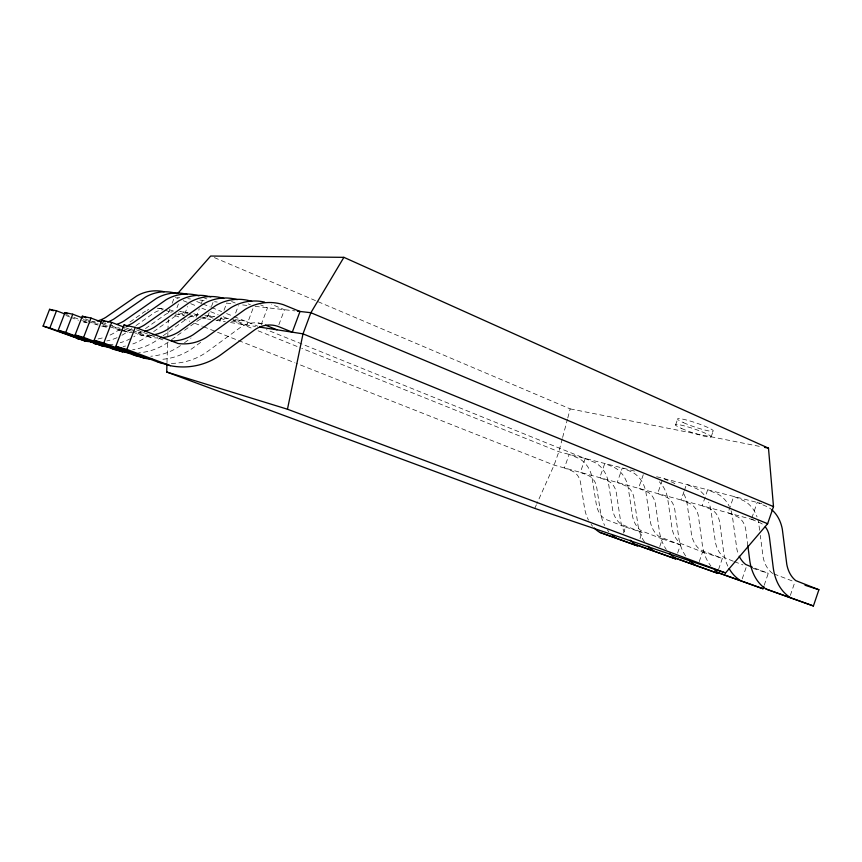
<?xml version="1.0" encoding="UTF-8"?>
<svg xmlns="http://www.w3.org/2000/svg" width="862" height="862" viewBox="0 0 862 862"><rect width="100%" height="100%" fill="white"/><g stroke="black" fill="none" stroke-linecap="round" stroke-linejoin="round"><path stroke-width="0.65" stroke-dasharray="4.31 3.23" d="M166.991 362.611L167.637 341.115M167.799 335.738L167.928 331.698M167.961 330.361L168.284 319.608M562.283 438.758L558.845 451.742L554.094 465.124L536.918 503.591M562.627 437.465L567.433 419.288M567.778 417.984L570.181 408.89L316.914 301.215M790.346 595.373L794.495 583.175M764.228 585.19L768.279 573.327L753.679 567.746M751.826 518.062L757.192 502.438L767.751 506.975A39.964 30.181 -74.5 0 1 771.889 509.851M742.225 578.844L746.535 566.28M699.244 561.604L702.552 552.014L680.721 543.502A28.952 22.552 -74.7 0 1 672.101 528.837L667.49 497.396A35.342 28.263 -74.2 0 0 659.301 481.804M718.552 569.459L722.345 558.436L700.267 549.816A29.577 22.811 -74.7 0 1 691.572 534.871L686.982 502.772A36.129 28.618 -74.3 0 0 683.254 492.827M711.215 436.678L713.251 430.806M677.64 553.048L680.484 544.859L658.934 536.476A28.263 22.261 -74.7 0 1 650.401 522.124L645.789 491.415A34.469 27.864 -74.2 0 0 632.083 472.053L622.31 467.969L617.214 482.451L624.928 485.522A19.104 15.441 -74.2 0 1 634.023 498.225L637.912 524.613A43.229 34.049 -74.7 0 0 644.711 542.252M675.582 425.031L677.607 419.212M640.035 538.545L642.168 532.436L621.136 524.279A27.056 21.712 -74.6 0 1 612.763 510.487L608.152 481.039A32.961 27.121 -74 0 0 594.748 462.441L266.444 329.672M659.775 546.497L662.382 538.998L641.069 530.712A27.692 22.003 -74.6 0 1 632.622 516.629L627.999 486.513A33.758 27.519 -74.1 0 0 614.434 467.506L604.779 463.487L599.78 477.667L607.408 480.694A18.716 15.247 -74.1 0 1 616.395 493.161L620.295 519.032A42.357 33.661 -74.6 0 0 624.368 531.951M683.986 491.566L681.066 499.96L689.104 503.203A20.559 16.098 -74.4 0 1 698.5 516.758L702.368 545.021A46.408 35.353 -74.8 0 0 710.913 566.022M684.406 490.37L686.497 484.369L696.668 488.679A37.088 29.039 -74.4 0 1 705.687 496.954M643.289 474.671L638.516 488.291L646.338 491.426A19.589 15.667 -74.2 0 1 655.529 504.41L659.419 531.423A44.285 34.502 -74.7 0 0 666.283 549.471M623.463 533.039L625.553 527.059L604.758 518.999A26.528 21.464 -74.5 0 1 596.472 505.444L591.871 476.557A32.314 26.787 -74 0 0 578.596 458.282L569.189 454.393L564.384 467.947L571.808 470.889A17.908 14.848 -74 0 1 580.6 482.882L584.479 507.686A40.579 32.842 -74.5 0 0 588.498 520.098M585.233 458.487L580.331 472.333L587.852 475.307A18.274 15.031 -74.1 0 1 596.73 487.515L600.62 512.804A41.376 33.219 -74.6 0 0 604.671 525.443M278.868 324.769L284.492 309.706L271.411 304.264M252.911 308.725L246.769 325.093L234.636 320.201A25.354 24.535 -80.7 0 0 232.74 319.533M261.164 324.758L267.532 307.766L260.583 304.889M209.132 312.69L206.805 318.854L202.29 317.065M211.47 306.527L213.334 301.592M221.34 317.356L219.993 320.912L217.687 319.985M224.023 310.234L226.706 303.112M235.638 313.025L238.386 305.719M176.99 307.702L178.391 304.017M184.759 314.091L187.614 306.538M196.105 317.194L199.294 308.768M201.115 303.963L202.484 300.353L200.21 299.426M168.489 312.884L169.868 309.253M172.174 303.208L174.469 297.153L178.218 298.661M534.774 508.397L536.38 504.798M200.652 342.354L193.163 347.806A63.141 62.139 63.3 0 1 159.793 359.476M184.522 342.71L191.008 338.012M171.516 339.703L183.498 331.073M184.587 330.286L197.646 320.858A24.556 23.888 -81.3 0 1 214.476 316.559L204.175 315.039M161.981 336.579L157.724 339.639A58.077 57.086 41.3 0 1 132.716 349.681M163.047 335.824L186.44 319.026A23.91 23.371 -82 0 1 199.057 314.673M149.374 334.661L146.141 336.967A56.461 55.373 35.9 0 1 132.845 343.938M153.673 331.59L174.092 317A23.188 22.778 -83.2 0 1 188.25 312.798M141.131 331.698L136.767 334.801A55.157 53.983 32.5 0 1 133.707 336.827M145.506 328.584L164.092 315.363A22.617 22.304 -84.8 0 1 172.475 311.699M131.724 328.648L126.402 332.42A53.713 52.42 29.5 0 1 121.359 335.577M135.991 325.62L153.037 313.542A21.97 21.765 -88 0 1 162.972 309.706M120.152 328.939L117.986 330.48A52.539 51.16 27.5 0 1 108.86 335.609M129.925 322.043L144.051 312.066A21.453 21.313 86.4 0 1 145.527 311.117M177.141 297.465L179.813 297.767M187.819 298.683L190.48 298.985M199.844 300.051L205.199 300.655M214.563 301.732L217.235 302.034M226.598 303.101L233.99 303.941M242.653 304.932L249.344 305.698M255.109 306.355L294.826 310.88M159.017 308.359L164.33 309.146M187.528 312.572L179.759 311.43A22.617 22.304 -84.8 0 1 185.061 312.798L187.517 313.779M235.348 319.651L241.877 320.61M258.115 323.013L264.289 323.929M175.083 313.919L184.317 315.352L178.283 312.971M189.586 316.171L194.866 317M200.146 317.819L210.694 319.468M215.963 320.287L225.316 321.741M230.477 322.55L255.529 326.45M109.668 326.623L119.689 330.168M121.962 330.76L129.3 332.355A38.93 38.316 47.5 0 0 131.94 332.635M132.479 332.032L141.228 335.081A40.148 39.533 56 0 0 152.068 335.07M139.838 334.844L152.111 337.57A41.268 40.611 63.6 0 0 157.681 337.947M570.181 408.89L759.293 446.333M87.331 322.841L82.235 321.677L83.431 321.882A34.34 33.446 27.5 0 0 85.758 322.129M101.727 326.127L107.825 327.528L102.815 325.62M118.363 329.93L120.766 330.48M634.572 471.105L558.845 451.742L301.754 348.345M656.639 476.74L761.814 503.623M753.399 519.808L554.094 465.124L296.172 363.301M625.553 527.059L642.168 532.436M662.382 538.998L680.484 544.859M702.552 552.014L722.345 558.436M752.935 568.349L768.279 573.327M66.385 314.533L68.863 315.47M73.809 317.345L81.222 320.147M82.461 320.61L89.874 323.422M65.911 315.503L69.671 316.925M70.932 317.399L78.464 320.255M102.104 322.28L110.724 325.567M111.952 326.03L123.029 330.254M124.257 330.717L127.953 332.129M102.212 323.789L108.429 326.159M85.284 318.972L90.294 320.869M91.544 321.343L97.805 323.724M83.388 319.543L87.051 320.933M88.28 321.397L98.063 325.114M125.529 327.711L150.678 337.322M123.891 328.756L131.25 331.568M733.293 561.227L724.177 557.52A30.342 23.112 -74.8 0 1 715.395 542.23L710.816 509.345A37.088 29.039 -74.4 0 0 708.629 502.33M734.499 561.679L742.925 564.901M136.541 329.823L157.897 338.001M159.158 338.486L162.929 339.93M773.957 573.93L792.447 581.01M165.256 310.137L171.129 312.453M174.749 315.363L181.009 317.83M182.259 318.326L189.769 321.289M194.78 323.261L202.29 326.235M203.54 326.73L237.341 340.07M238.591 340.565L294.923 362.805M188.735 314.264L194.877 316.699M213.054 318.143L208.432 316.289A23.91 23.371 -82 0 0 204.768 315.169M197.775 315.266L195.523 314.361A23.188 22.778 -83.2 0 0 193.767 313.746M220.144 318.035L226.059 320.405M183.207 300.666L189.446 303.176M190.696 303.683L196.935 306.193M201.923 308.197L205.662 309.706M210.662 311.71L218.151 314.716M223.139 316.731L228.128 318.735M233.117 320.739L253.083 328.778M258.072 330.782L300.504 347.839M196.708 301.495L201.686 303.51M202.936 304.017L210.403 307.034M211.653 307.54L221.62 311.559M226.598 313.574L232.826 316.085M234.065 316.591L257.77 326.192M751.405 519.269L759.756 522.663A22.143 16.723 -74.5 0 1 764.357 525.809M202.904 297.347L208.701 299.707M231.566 301.506L235.207 303.004M248.202 303.877L250.465 304.814M214.379 257.609L315.686 300.687M772.729 573.467L772.029 572.961A31.862 23.662 -74.9 0 1 763.096 556.992L760.295 535.399M747.871 545.84L745.878 530.378A21.615 16.529 -74.5 0 0 736.299 516.198L728.045 512.858L733.713 496.437L744.143 500.897A39.005 29.814 -74.5 0 1 757.041 516.92M759.648 530.259L758.571 522.501A39.005 29.814 -74.5 0 0 757.903 519.657M130.507 338.637A55.157 53.983 32.5 0 1 120.238 342.72M112.976 344.261A55.157 53.983 32.5 0 1 109.258 344.649M125.55 346.018A56.461 55.373 35.9 0 1 123.061 346.492M112.739 325.416A36.053 35.288 32.6 0 1 110.336 325.814M107.901 326.062A36.053 35.288 32.6 0 1 102.998 326.051M119.118 327.765A36.904 36.193 36.1 0 1 111.618 328.013M685.646 555.947A45.244 34.9 -74.7 0 1 678.739 537.543L674.849 509.97A20.02 15.861 -74.3 0 0 665.572 496.717L657.641 493.538L662.953 478.356L672.974 482.58A36.129 28.618 -74.3 0 1 675.011 483.797M168.252 342.063A59.564 58.616 47.3 0 1 138.642 352.849M132.5 329.737A37.96 37.314 41.5 0 1 122.264 330.426M142.435 331.913A38.93 38.316 47.5 0 1 137.22 332.635M180.449 345.651A61.417 60.48 55.7 0 1 150.818 356.243M216.901 320.179A25.354 24.535 -80.7 0 1 228.818 318.681M231.641 321.472A26.086 25.117 -80.3 0 1 247.836 322.172M171.355 363.408A65.329 64.144 71.3 0 0 207.936 351.211L239.884 327.786A27.002 25.817 -79.9 0 1 262.242 323.918M102.222 337.958A52.539 51.16 27.5 0 1 95.294 339.402M117.07 337.678A53.713 52.42 29.5 0 1 106.791 340.953M147.079 310.288A21.453 21.313 86.4 0 1 148.684 309.587M157.272 308.208A21.453 21.313 86.4 0 1 162.433 309.092M170.083 310.04A21.97 21.765 -88 0 1 173.488 311.074M95.046 321.537A34.34 33.446 27.5 0 1 92.751 321.925M102.977 323.272A35.105 34.275 29.5 0 1 100.628 323.67M98.257 323.897A35.105 34.275 29.5 0 1 91.103 323.638M608.82 531.682A41.376 33.219 -74.6 0 1 607.301 529.742M592.603 526.229A40.579 32.842 -74.5 0 1 591.106 524.322M727.83 566.129A47.464 35.751 -74.8 0 1 723.627 551.755L719.77 522.878A21.033 16.292 -74.4 0 0 710.299 509.043L702.164 505.757L707.691 489.788L717.981 494.163A37.95 29.394 -74.4 0 1 729.317 506.447M731.051 510.681A37.95 29.394 -74.4 0 1 732.269 515.25L736.827 548.868A31.021 23.371 -74.8 0 0 738.454 554.503M683.491 422.671A18.845 2.144 18.7 0 0 712.896 431.28A18.845 2.144 18.7 0 0 689.859 420.958A18.845 2.144 18.7 0 0 683.491 422.671M681.476 428.446A18.856 2.058 18.8 0 0 710.87 437.12A18.856 2.058 18.8 0 0 687.801 426.884A18.856 2.058 18.8 0 0 681.476 428.446"/><path stroke-width="1.29" d="M178.003 293.145L210.673 256.036L343.895 257.339L768.484 448.154L773.494 506.608L767.633 523.719L725.535 572.95L534.774 508.397L166.711 372.018L166.959 363.958M725.535 572.95L287.466 409.224L303.004 333.853L310.88 312.712L343.895 257.339M747.871 545.84L749.692 560.02A48.746 36.204 -74.9 0 0 766.102 589.069L813.405 605.964L818.9 589.737L795.777 580.622A32.627 23.92 -74.9 0 1 786.79 564.319L782.297 529.042A39.964 30.181 -74.5 0 0 771.889 509.851M714.479 569.804A46.408 35.353 -74.8 0 0 718.499 572.842L763.01 588.757L763.818 586.375M115.82 346.352L126.843 349.422L135.259 327.388L178.068 343.496A44.027 43.089 77 0 0 206.255 337.419L245.196 309.383A50.211 47.744 -79.7 0 1 283.339 304.674L299.998 311.473L292.283 332.182L279.223 326.86A27.832 26.453 -79.6 0 0 254.258 330.146L221.459 354.325A67.355 65.932 76.8 0 1 170.407 365.703L158.22 362.18L115.82 346.352L123.977 325.006L135.259 327.388M152.348 359.357A63.141 62.139 63.3 0 1 144.924 358.333L134.246 355.252L94.152 340.318L101.824 320.341L111.683 322.42L124.268 327.226M94.152 340.318L103.796 343.001L111.683 322.42M72.764 314.221L65.027 312.583L58.196 330.297L65.749 332.398L72.764 314.221L82.774 318.024M128.557 352.752A59.564 58.616 47.3 0 1 122.533 351.858L113.094 349.132L75.091 335.006L82.321 316.235L91.027 318.067L100.876 321.817M75.091 335.006L83.603 337.376L91.027 318.067M88.657 341.621A53.713 52.42 29.5 0 1 85.036 341.018L43.1 326.095L49.587 309.329L56.504 310.794L65.156 314.07M43.1 326.095L49.856 327.969L56.504 310.794M297.422 311.171L310.88 312.712L773.494 506.608M259.484 327.075L303.004 333.853L767.633 523.719M764.54 447.367L768.484 448.154M58.196 330.297L102.718 346.125A56.461 55.373 35.9 0 0 110.347 347.138M166.711 372.018L287.466 409.224M805.011 585.233L818.9 589.737M599.683 532.35L637.471 545.872L599.683 532.35A40.579 32.842 -74.5 0 1 594.22 527.997M635.811 544.665L675.614 558.899L635.811 544.665A42.357 33.661 -74.6 0 1 630.219 540.162M675.258 558.102L717.281 573.133L675.258 558.102A44.285 34.502 -74.7 0 1 669.526 553.436M718.499 572.842L763.01 588.757M766.102 589.069L813.405 605.964M49.856 327.969L85.036 341.018M103.796 343.001L144.924 358.333M83.603 337.376L122.533 351.858M65.749 332.398L102.718 346.125M126.843 349.422L170.407 365.703M49.587 309.329L53.347 310.762M82.321 316.235L86.049 317.647M65.027 312.583L67.473 313.509M752.461 567.282L745.673 564.459A31.021 23.371 -74.8 0 1 739.208 556.227M101.824 320.341L105.498 321.741M123.977 325.006L127.748 326.45M265.399 325.093L276.982 329.801M187.323 294.448A40.805 40.234 -84.9 0 0 156.356 298.457L123.966 321.02A36.053 35.288 32.6 0 1 117.415 324.112M198.928 295.86A41.839 41.107 -83.3 0 0 166.204 299.674L133.071 322.83A36.904 36.193 36.1 0 1 126.369 326.008M100.52 344.595A55.157 53.983 32.5 0 1 98.031 344.315M96.792 344.143A55.157 53.983 32.5 0 1 94.314 343.701M694.707 564.739A45.244 34.9 -74.7 0 1 688.921 559.988M208.615 296.323A43.132 42.163 -82 0 1 210.845 296.894M207.483 296.086A43.132 42.163 -82 0 0 178.359 301.161L144.31 325.071A37.96 37.314 41.5 0 1 137.424 328.357M223.764 298.457A44.307 43.111 -81.3 0 0 189.403 302.519L154.524 327.107A38.93 38.316 47.5 0 1 144.978 331.288M117.006 349.778A58.077 57.086 41.3 0 1 113.094 349.132M237.222 299.631A45.751 44.274 -80.7 0 0 203.076 304.2L167.185 329.629A40.148 39.533 56 0 1 152.962 334.941M251.693 301.366A47.076 45.32 -80.3 0 0 215.532 305.73L178.736 331.935A41.268 40.611 63.6 0 1 160.461 337.839M138.362 355.931A61.417 60.48 55.7 0 1 134.246 355.252M264.548 302.088A48.714 46.591 -79.9 0 0 231.027 307.637L193.099 334.79A42.701 41.926 71.6 0 1 171.398 341.04M162.584 362.891A65.329 64.144 71.3 0 1 158.22 362.18M164.179 291.744A38.715 38.467 86.2 0 0 136.627 296.043L105.757 317.388A34.34 33.446 27.5 0 1 97.309 320.998M176.71 293.543A39.652 39.264 -88.1 0 0 145.473 297.121L113.913 319.015A35.105 34.275 29.5 0 1 107.534 322.022M81.06 339.434A52.539 51.16 27.5 0 1 77.515 338.841M92.309 341.977A53.713 52.42 29.5 0 1 89.874 341.772M653.579 550.721A43.229 34.049 -74.7 0 1 647.922 546.142M615.974 537.899A41.376 33.219 -74.6 0 1 612.192 535.119M739.887 580.137A47.464 35.751 -74.8 0 1 729.155 568.64M789.743 597.118A49.899 36.592 -74.9 0 1 773.214 567.465L769.421 537.145A22.143 16.723 -74.5 0 0 765.327 526.897"/></g></svg>
